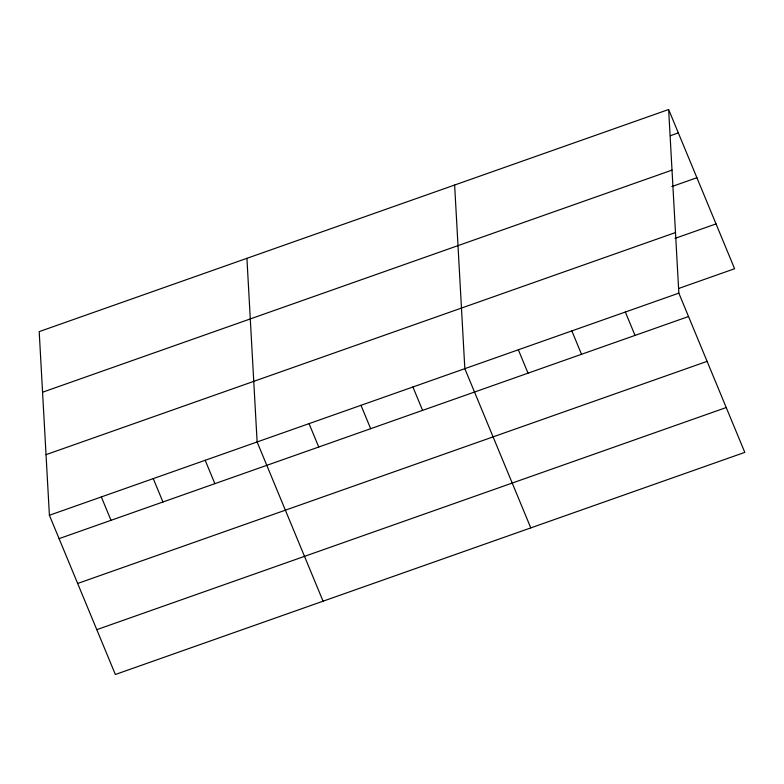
<?xml version="1.0" encoding="UTF-8"?>
<svg xmlns="http://www.w3.org/2000/svg" width="784" height="784" viewBox="0 0 784 784"><rect width="100%" height="100%" fill="white"/><g stroke="black" fill="none" stroke-linecap="round" stroke-linejoin="round"><path stroke-width="1.18" d="M668.644 109.515L39.2 331.622L49.402 515.264L115.356 674.485L744.8 452.378L678.846 293.147L668.644 109.515L734.598 268.736L678.817 288.424M670.359 135.71L678.327 132.898M42.571 392.225L672.015 170.118M671.849 186.563L696.898 177.723M46.04 454.661L675.485 232.554M675.044 238.375L716.027 223.91M49.402 515.264L678.846 293.147M59.084 538.637L688.528 316.53M77.655 583.472L707.099 361.365M96.785 629.66L726.229 407.543M625.348 312.032L635.03 335.415M571.84 330.907L581.522 354.29M518.342 349.791L528.024 373.174M530.788 527.897L464.834 368.666L454.632 185.034M412.903 386.992L422.596 410.375M360.983 405.318L370.665 428.701M309.053 423.644L318.735 447.017M323.077 601.191L257.123 441.97L246.921 258.328M205.192 460.286L214.875 483.669M153.262 478.612L162.945 501.995M101.332 496.938L111.014 520.321"/></g></svg>
